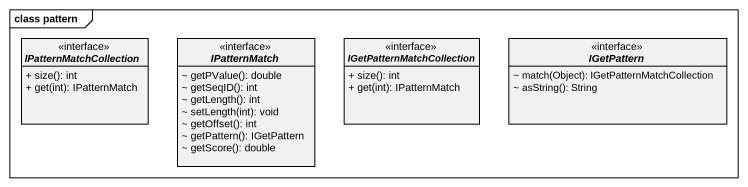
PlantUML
@startuml
mainframe class pattern
hide circle
hide empty members
skinparam classAttributeIconSize 0
interface IPatternMatchCollection <<interface>> {
  + size(): int
  + get(int): IPatternMatch
}
interface IPatternMatch <<interface>> {
  ~ getPValue(): double
  ~ getSeqID(): int
  ~ getLength(): int
  ~ setLength(int): void
  ~ getOffset(): int
  ~ getPattern(): IGetPattern
  ~ getScore(): double
}
interface IGetPatternMatchCollection <<interface>> {
  + size(): int
  + get(int): IPatternMatch
}
interface IGetPattern <<interface>> {
  ~ match(Object): IGetPatternMatchCollection
  ~ asString(): String
}
@enduml
